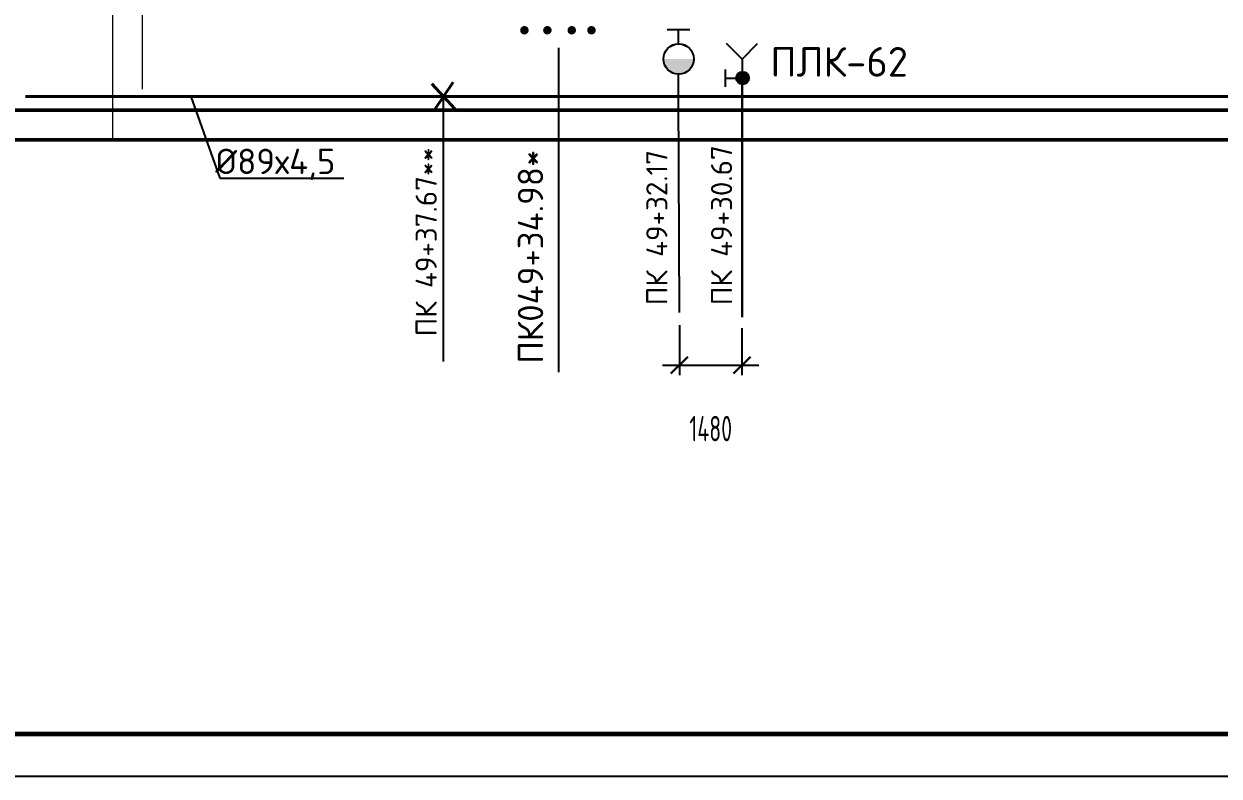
# Paper-space layout 'л2-л8' of a CAD drawing. Header units: millimetres. Extents: x 10032 to 18918, y -3051 to 627.
# Drawn here: x 16872.8 to 17014.2, y -1761.1 to -1672.1 of the extents above; entities that cross this region are included whole.
import ezdxf

# ---------------------------------------------------------------- set-up
doc = ezdxf.new("R2010")
doc.units = ezdxf.units.MM
doc.header["$LTSCALE"] = 0.5
for name, color, linetype in [('1_NADPIS', 7, 'Continuous'), ('NADPISI', 110, 'Continuous'), ('ВК_надписи', 7, 'Continuous'), ('ВК_сети', 4, 'Continuous'), ('ГТ_Конструкции', 2, 'Continuous')]:
    doc.layers.add(name, color=color, linetype=linetype)
doc.layers.add('_Формат', color=7, linetype='Continuous', lineweight=35)
doc.layers.add('А_Конструкции', color=4, linetype='Continuous', lineweight=50)
doc.styles.add('RS-30-06', font='romans.shx', dxfattribs={"width": 0.6, "height": 3})
doc.styles.add('Стандарт ММП', font='isocpeur.ttf')
doc.dimstyles.new('M200$0', dxfattribs={"dimscale": 0, "dimtxt": 3, "dimasz": 2, "dimexe": 1.2, "dimexo": 1.5, "dimgap": 1.2, "dimtad": 1, "dimdec": 0, "dimlfac": 200, "dimrnd": 1, "dimzin": 0, "dimdsep": 46, "dimtxsty": 'RS-30-06', "dimblk1": 'OBLIQUE', "dimblk2": 'OBLIQUE', "dimsah": 1, "dimcen": 2.5, "dimdle": 2, "dimclrt": 9, "dimadec": 0, "dimazin": 0, "dimtfac": 1, "dimtdec": 0, "dimtmove": 2, "dimatfit": 3, "dimldrblk": 'OBLIQUE', "dimfxl": 1.2, "dimtolj": 1, "dimtzin": 0, "dimarcsym": 0})

# ---------------------------------------------------------------- blocks, each defined once
blk = doc.blocks.new('A$C51BA2402')
at = {"layer": 'ГТ_Конструкции', "color": 0, "linetype": 'ByBlock', "lineweight": -2}
for p, q in [((48.481, -13.123), (14.663, -13.123)), ((48.481, -13.823), (14.663, -13.823))]:
    blk.add_line(p, q, dxfattribs=at)
blk = doc.blocks.new('_Oblique')
at = {"linetype": 'ByBlock', "lineweight": 30}
blk.add_line((-0.5, -0.5), (0.5, 0.5), dxfattribs=at)
blk = doc.blocks.new('*D65')
at = {"layer": 'Defpoints', "color": 0, "lineweight": -2}
for p, q in [((16950.33, -1707.74), (16950.33, -1713.68)), ((16957.73, -1708.12), (16957.73, -1713.68)), ((16948.33, -1712.48), (16959.73, -1712.48))]:
    blk.add_line(p, q, dxfattribs=at)
at = {"layer": 'Defpoints', "color": 0, "linetype": 'Continuous', "lineweight": 30}
for p in [(16950.33, -1706.24, 0), (16957.73, -1706.62, 0), (16957.73, -1712.48)]:
    blk.add_point(p, dxfattribs=at)
at = {"layer": 'Defpoints', "color": 0, "linetype": 'Continuous', "lineweight": -2, "xscale": 2, "yscale": 2, "zscale": 2, "rotation": 180}
blk.add_blockref('_Oblique', (16950.33, -1712.48), dxfattribs=at)
at = {"layer": 'Defpoints', "color": 0, "linetype": 'Continuous', "lineweight": -2, "xscale": 2, "yscale": 2, "zscale": 2}
blk.add_blockref('_Oblique', (16957.73, -1712.48), dxfattribs=at)
at = {"layer": 'Defpoints', "color": 9, "linetype": 'Continuous', "lineweight": 30, "insert": (16954.03, -1719.98), "char_height": 3, "attachment_point": 5, "style": 'RS-30-06'}
blk.add_mtext('\\A1;1480', dxfattribs=at)

psp = doc.layouts.new('л2-л8')

# ---------------------------------------------------------------- hatches: boundary and pattern name
at = {"layer": 'ВК_сети', "ltscale": 0.5}
h = psp.add_hatch(color=5, dxfattribs=at)
h.paths.add_polyline_path([(16948.4322, -1676.289), (16952.0322, -1676.289, -0.09159777), (16951.9134, -1676.9321), (16948.5511, -1676.9321, -0.09159777)])
h.paths.add_polyline_path([(16948.5511, -1676.9321), (16951.9134, -1676.9321, -0.68812614)])
h = psp.add_hatch(color=2, dxfattribs=at)
h.paths.add_polyline_path([(16948.4322, -1676.289), (16952.0322, -1676.289, -0.09159777), (16951.9134, -1676.9321), (16948.5511, -1676.9321, -0.09159777)])
h.paths.add_polyline_path([(16948.5511, -1676.9321), (16951.9134, -1676.9321, -0.68812614)])
h = psp.add_hatch(color=5, dxfattribs=at)
h.paths.add_polyline_path([(16948.4322, -1676.2903), (16952.0322, -1676.2903, -0.09159777), (16951.9134, -1676.9334), (16948.5511, -1676.9334, -0.09159777)])
h.paths.add_polyline_path([(16948.5511, -1676.9334), (16951.9134, -1676.9334, -0.68812614)])
h = psp.add_hatch(color=2, dxfattribs=at)
h.paths.add_polyline_path([(16948.4322, -1676.2903), (16952.0322, -1676.2903, -0.09159777), (16951.9134, -1676.9334), (16948.5511, -1676.9334, -0.09159777)])
h.paths.add_polyline_path([(16948.5511, -1676.9334), (16951.9134, -1676.9334, -0.68812614)])
h = psp.add_hatch(color=6, dxfattribs=at)
h.paths.add_polyline_path([(16958.5447, -1678.5492, -0.41421356), (16957.7947, -1679.2992), (16957.7947, -1678.5492)])
h.paths.add_polyline_path([(16958.5447, -1678.5492), (16957.7947, -1678.5492), (16957.7947, -1677.7992, -0.41421356)])
h.paths.add_polyline_path([(16957.7947, -1678.5492), (16957.7947, -1679.2992, -0.58408052), (16957.1528, -1678.1612)])
h.paths.add_polyline_path([(16957.7947, -1677.7992), (16957.7947, -1678.5492), (16957.1528, -1678.1612, -0.26256208)])

# ---------------------------------------------------------------- linework, layer by layer
at = {"layer": '1_NADPIS', "color": 1, "linetype": 'Continuous'}
for p, q in [((16936.0243, -1674.9546, -0.0002), (16936.0243, -1713.3268, -0.0002)), ((16922.4139, -1712.0601, -0.0002), (16922.4139, -1680.7293, -0.0002)), ((16950.3325, -1706.2368, 0.0042), (16950.2322, -1680.5279, 0.0042)), ((16957.733, -1706.6246, 0.0042), (16957.733, -1680.7292, 0.0042))]:
    psp.add_line(p, q, dxfattribs=at)
at = {"layer": '_Формат', "color": 7, "lineweight": 60}
psp.add_line((16554.1739, -1756.057), (18172.2466, -1756.0567), dxfattribs=at)
at = {"layer": '_Формат', "color": 7, "lineweight": 25}
psp.add_line((16534.1739, -1761.0567), (18177.2466, -1761.0567), dxfattribs=at)
at = {"layer": 'Defpoints', "color": 5, "linetype": 'Continuous', "lineweight": 30}
psp.add_line((16957.733, -1680.7293, 0.0042), (16957.733, -1706.8125, 0.0042), dxfattribs=at)
at = {"layer": 'NADPISI', "color": 3, "lineweight": 9, "const_width": 0.5, "elevation": -0.0002}
for points in [[(16931.7377, -1672.8903, -1), (16932.2377, -1672.8903, -1)], [(16934.4562, -1672.8903, -1), (16934.9562, -1672.8903, -1)], [(16937.3395, -1672.8903, -1), (16937.8395, -1672.8903, -1)], [(16939.6713, -1672.8903, -1), (16940.1713, -1672.8903, -1)]]:
    psp.add_lwpolyline(points, format="xyb", close=True, dxfattribs=at)
at = {"layer": 'ВК_надписи'}
for p, q in [((16892.521, -1680.7293, -0.0002), (16895.9733, -1690.3604, -0.0002)), ((16895.9733, -1690.3604, -0.0002), (16910.6127, -1690.3604, -0.0002))]:
    psp.add_line(p, q, dxfattribs=at)
at = {"layer": 'ВК_сети', "color": 5, "ltscale": 0.5}
for p, q in [((16951.5741, -1672.836, 0.0042), (16948.8903, -1672.836, 0.0042)), ((16951.5741, -1672.8373, 0.0342), (16948.8903, -1672.8373, 0.0342)), ((16950.2322, -1674.489, 0.0042), (16950.2322, -1672.836, 0.0042)), ((16950.2322, -1674.4903, 0.0342), (16950.2322, -1672.8373, 0.0342)), ((16950.2322, -1680.5279, 0.0042), (16950.2322, -1678.089, 0.0042)), ((16950.2322, -1680.5291, 0.0342), (16950.2322, -1678.0903, 0.0342))]:
    psp.add_line(p, q, dxfattribs=at)
at = {"layer": 'ВК_сети', "color": 2, "ltscale": 0.5}
for p, q in [((16951.5741, -1672.836, 0.0042), (16948.8903, -1672.836, 0.0042)), ((16951.5741, -1672.8373, 0.0342), (16948.8903, -1672.8373, 0.0342)), ((16950.2322, -1674.489, 0.0042), (16950.2322, -1672.836, 0.0042)), ((16950.2322, -1674.4903, 0.0342), (16950.2322, -1672.8373, 0.0342)), ((16950.2322, -1680.5279, 0.0042), (16950.2322, -1678.089, 0.0042)), ((16950.2322, -1680.5291, 0.0342), (16950.2322, -1678.0903, 0.0342))]:
    psp.add_line(p, q, dxfattribs=at)
at = {"layer": 'ВК_сети', "color": 6, "ltscale": 0.5}
for p, q in [((16957.733, -1676.2904, 0.0042), (16955.9088, -1674.4662, 0.0042)), ((16957.733, -1676.2904, 0.0042), (16959.5572, -1674.4662, 0.0042)), ((16957.733, -1676.2904, 0.0042), (16957.733, -1680.7292, 0.0042)), ((16955.765, -1679.5809, 0.0042), (16955.765, -1677.519, 0.0042)), ((16955.765, -1678.5499, 0.0042), (16957.7947, -1678.5499, 0.0042))]:
    psp.add_line(p, q, dxfattribs=at)
at = {"layer": 'ВК_сети', "color": 6, "lineweight": 30, "ltscale": 0.5, "extrusion": (-3.27269e-07, -1.1423e-06, 1)}
psp.add_line((16957.733, -1680.7292, 0.0042), (16957.733, -1677.7743, 0.0042), dxfattribs=at)
at = {"layer": 'ВК_сети', "color": 5, "lineweight": 40, "ltscale": 0.5}
for p, q in [((16923.792, -1682.2251, -0.0002), (16921.0358, -1679.2335, -0.0002)), ((16923.5475, -1679.0407, -0.0002), (16921.2803, -1682.4179, -0.0002))]:
    psp.add_line(p, q, dxfattribs=at)
at = {"layer": 'ВК_сети', "color": 2, "lineweight": 40, "ltscale": 0.5, "elevation": -0.0002}
psp.add_lwpolyline([(16872.9601, -1680.7293), (17057.6807, -1680.7293)], dxfattribs=at)
at = {"layer": 'ВК_сети', "color": 5, "ltscale": 0.5}
for centre in [(16950.2322, -1676.289, 0.0042), (16950.2322, -1676.2903, 0.0342)]:
    psp.add_circle(centre, 1.8, dxfattribs=at)
at = {"layer": 'ВК_сети', "color": 2, "ltscale": 0.5}
for centre in [(16950.2322, -1676.289, 0.0042), (16950.2322, -1676.2903, 0.0342)]:
    psp.add_circle(centre, 1.8, dxfattribs=at)
at = {"layer": 'ВК_сети', "color": 6, "ltscale": 0.5}
psp.add_circle((16957.7947, -1678.5492, 0.0042), 0.75, dxfattribs=at)
at = {"layer": 'ГТ_Конструкции', "color": 0, "linetype": 'ByBlock', "lineweight": 18}
for p, q in [((16883.2605, -1668.5884, 0.0038), (16883.2606, -1685.839, 0.0038)), ((16886.7606, -1668.5884, 0.0038), (16886.7606, -1679.839, 0.0038))]:
    psp.add_line(p, q, dxfattribs=at)

# ---------------------------------------------------------------- block references
at = {"layer": 'А_Конструкции', "extrusion": (3.37742e-05, 5.03642e-15, 1), "xscale": 5.000000000000011, "yscale": 5.000000000000011, "zscale": 5.000000000000011, "rotation": 8.584940473987621e-09}
psp.add_blockref('A$C51BA2402', (16781.3717, -1616.7234, 0.5813), dxfattribs=at)

# ---------------------------------------------------------------- texts
at = {"layer": '1_NADPIS', "linetype": 'Continuous', "style": 'Стандарт ММП'}
psp.add_text('ПЛК-62', height=3.5, rotation=360, dxfattribs=at).set_placement((16961.0832, -1678.3715, 0))
at = {"layer": '1_NADPIS', "color": 1, "linetype": 'Continuous', "style": 'Стандарт ММП'}
for s, height, rotation, p in [('ПК 49+30.67', 2.5, 90, (16956.561, -1705.4006, 0.0044)), ('ПК 49+37.67**', 2.5, 90, (16921.6205, -1709.0835, -0.0002)), ('ПК049+34.98*', 3, 90.010717, (16934.2146, -1712.3015, 3.4544)), ('ПК 49+32.17', 2.5, 90, (16948.9022, -1705.4006, 0.0042))]:
    psp.add_text(s, height=height, rotation=rotation, dxfattribs=at).set_placement(p)
at = {"layer": 'ВК_надписи', "lineweight": 30, "ltscale": 0.5, "style": 'Стандарт ММП'}
psp.add_text('%%C89х4,5', height=3, dxfattribs=at).set_placement((16895.4124, -1689.8892, -0.0002))

# ---------------------------------------------------------------- dimensions: what is measured, and where the dimension line sits
at = {"layer": 'Defpoints', "color": 5, "linetype": 'Continuous', "lineweight": 30}
dim = psp.add_linear_dim(base=(16957.733, -1712.4793), p1=(16950.3325, -1706.2368, 0.0042), p2=(16957.733, -1706.6246, 0.0042), dimstyle='M200$0', override={"dimscale": 1, "dimarcsym": 1}, dxfattribs=at)
dim.commit()
dim.dimension.update_dxf_attribs({"geometry": '*D65', "text_midpoint": (16954.0327, -1719.9793)})

doc.saveas('drawing.dxf')
